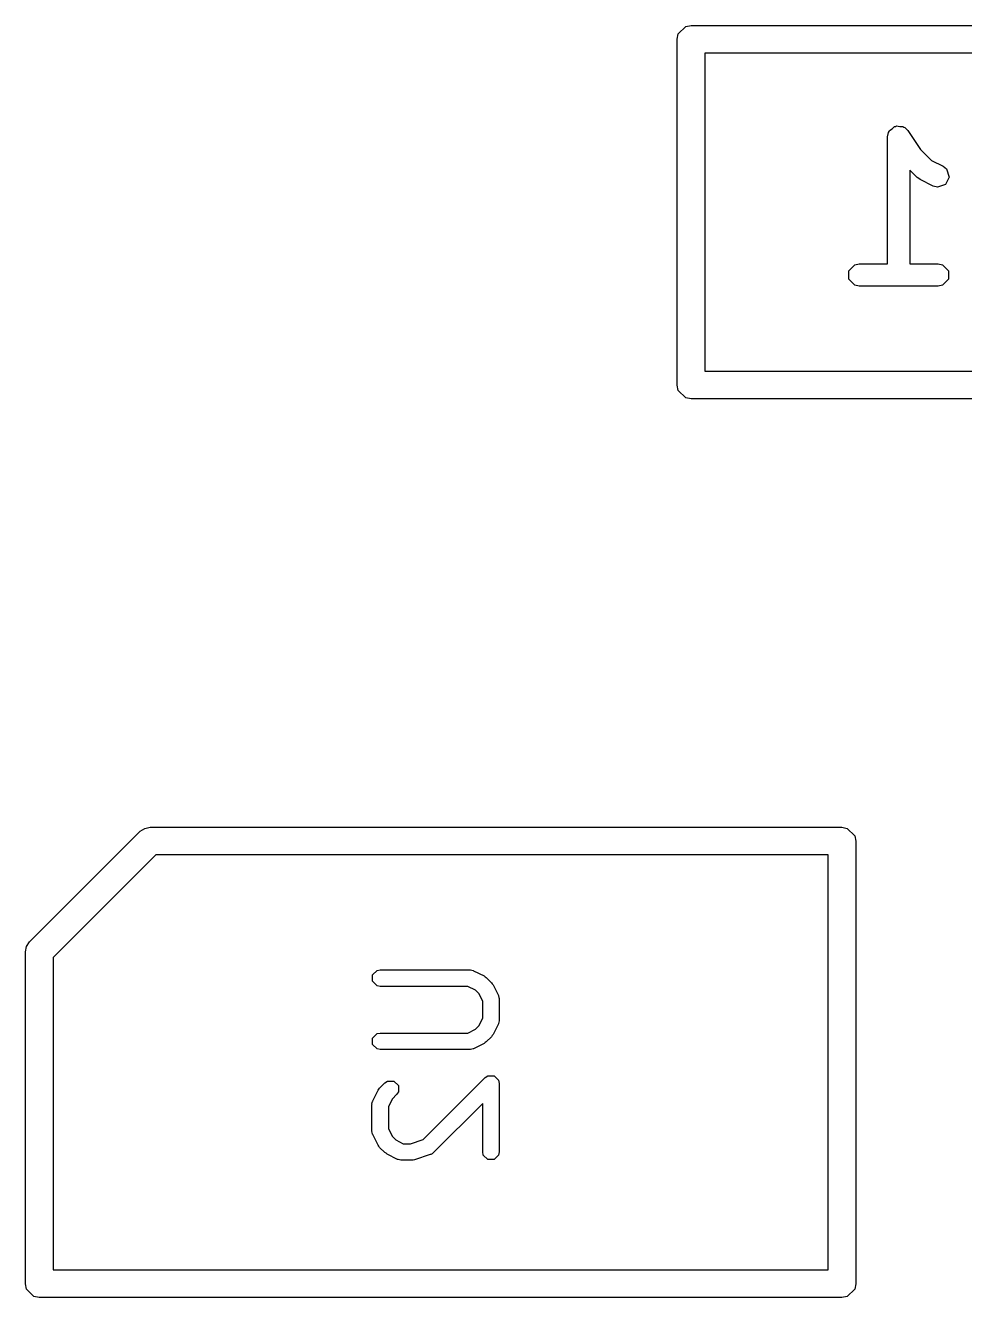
# Model space of a CAD drawing. Header units: inches. Extents: x -1.72 to 1.71, y -2.13 to 2.13.
# Drawn here: x -1.1537 to -1.0201, y 1.6212 to 1.8023 of the extents above; entities that cross this region are included whole.
import ezdxf

# ---------------------------------------------------------------- set-up
doc = ezdxf.new("R2010")
doc.units = ezdxf.units.IN
doc.header["$MEASUREMENT"] = 0
doc.layers.add('BLACK', color=250, linetype='CONTINUOUS')

msp = doc.modelspace()

# ---------------------------------------------------------------- linework, layer by layer
at = {"layer": 'BLACK', "linetype": 'CONTINUOUS'}
for p, q in [((-1.06083, 1.80107), (-1.05977, 1.80213)), ((-1.05977, 1.80213), (-1.05902, 1.80228)), ((-1.05902, 1.80228), (-0.98028, 1.80228)), ((-1.06098, 1.80031), (-1.06083, 1.80107)), ((-1.06098, 1.7511), (-1.06098, 1.80031)), ((-1.05705, 1.79835), (-1.05705, 1.75307)), ((-0.98224, 1.79835), (-1.05705, 1.79835)), ((-1.03106, 1.78645), (-1.03094, 1.78705)), ((-1.03094, 1.78705), (-1.03083, 1.78717)), ((-1.03083, 1.78717), (-1.0308, 1.78733)), ((-1.0308, 1.78733), (-1.03042, 1.78758)), ((-1.03042, 1.78758), (-1.03009, 1.78791)), ((-1.03009, 1.78791), (-1.02993, 1.78791)), ((-1.02993, 1.78791), (-1.02979, 1.788)), ((-1.02979, 1.788), (-1.02934, 1.78791)), ((-1.02934, 1.78791), (-1.02889, 1.78791)), ((-1.02889, 1.78791), (-1.02877, 1.78779)), ((-1.02877, 1.78779), (-1.02861, 1.78776)), ((-1.02861, 1.78776), (-1.02818, 1.78732)), ((-1.02818, 1.78732), (-1.02639, 1.78464)), ((-1.03106, 1.76834), (-1.03106, 1.78645)), ((-1.02639, 1.78464), (-1.02481, 1.78306)), ((-1.02685, 1.78065), (-1.02791, 1.78171)), ((-1.02791, 1.78171), (-1.02791, 1.76834)), ((-1.02481, 1.78306), (-1.02316, 1.78224)), ((-1.02316, 1.78224), (-1.02267, 1.78186)), ((-1.02267, 1.78186), (-1.02229, 1.78071)), ((-1.02664, 1.78051), (-1.02685, 1.78065)), ((-1.02644, 1.78036), (-1.02664, 1.78051)), ((-1.02457, 1.77942), (-1.02644, 1.78036)), ((-1.02283, 1.77964), (-1.02398, 1.77926)), ((-1.02229, 1.78071), (-1.02283, 1.77964)), ((-1.02398, 1.77926), (-1.02457, 1.77942)), ((-1.03657, 1.76737), (-1.03572, 1.76822)), ((-1.03657, 1.76616), (-1.03657, 1.76737)), ((-1.03572, 1.76822), (-1.03511, 1.76834)), ((-1.03511, 1.76834), (-1.03106, 1.76834)), ((-1.02791, 1.76834), (-1.02386, 1.76834)), ((-1.02386, 1.76834), (-1.02326, 1.76822)), ((-1.02326, 1.76822), (-1.02241, 1.76737)), ((-1.02241, 1.76737), (-1.02241, 1.76616)), ((-1.03572, 1.76531), (-1.03657, 1.76616)), ((-1.03511, 1.76519), (-1.03572, 1.76531)), ((-1.02386, 1.76519), (-1.03511, 1.76519)), ((-1.02326, 1.76531), (-1.02386, 1.76519)), ((-1.02241, 1.76616), (-1.02326, 1.76531)), ((-1.05705, 1.75307), (-1.00405, 1.75307)), ((-1.06083, 1.75035), (-1.06098, 1.7511)), ((-1.05977, 1.74928), (-1.06083, 1.75035)), ((-1.05902, 1.74913), (-1.05977, 1.74928)), ((-0.98028, 1.74913), (-1.05902, 1.74913)), ((-1.15312, 1.67185), (-1.13738, 1.6876)), ((-1.13738, 1.6876), (-1.13674, 1.68802)), ((-1.13674, 1.68802), (-1.13598, 1.68817)), ((-1.13674, 1.68802), (-1.13674, 1.68802)), ((-1.13598, 1.68817), (-1.03756, 1.68817)), ((-1.03756, 1.68817), (-1.03681, 1.68802)), ((-1.03681, 1.68802), (-1.03574, 1.68696)), ((-1.03574, 1.68696), (-1.03559, 1.6862)), ((-1.03559, 1.6862), (-1.03559, 1.62321)), ((-1.13517, 1.68424), (-1.14976, 1.66964)), ((-1.03953, 1.68424), (-1.13517, 1.68424)), ((-1.03953, 1.62518), (-1.03953, 1.68424)), ((-1.1537, 1.67046), (-1.15355, 1.67121)), ((-1.15355, 1.67121), (-1.15312, 1.67185)), ((-1.1537, 1.62321), (-1.1537, 1.67046)), ((-1.14976, 1.66964), (-1.14976, 1.62518)), ((-1.10432, 1.66716), (-1.10368, 1.6678)), ((-1.10368, 1.6678), (-1.10323, 1.66789)), ((-1.10323, 1.66789), (-1.09048, 1.66789)), ((-1.09048, 1.66789), (-1.09042, 1.66788)), ((-1.09042, 1.66788), (-1.0904, 1.66789)), ((-1.0904, 1.66789), (-1.09022, 1.66784)), ((-1.09022, 1.66784), (-1.09003, 1.6678)), ((-1.09003, 1.6678), (-1.09001, 1.66778)), ((-1.09001, 1.66778), (-1.08995, 1.66776)), ((-1.08995, 1.66776), (-1.08845, 1.66701)), ((-1.10432, 1.66626), (-1.10432, 1.66716)), ((-1.10368, 1.66562), (-1.10432, 1.66626)), ((-1.10323, 1.66553), (-1.10368, 1.66562)), ((-1.08845, 1.66701), (-1.08831, 1.6669)), ((-1.08831, 1.6669), (-1.08815, 1.66679)), ((-1.08815, 1.66679), (-1.0874, 1.66604)), ((-1.0874, 1.66604), (-1.08729, 1.66589)), ((-1.08729, 1.66589), (-1.08718, 1.66574)), ((-1.08718, 1.66574), (-1.08643, 1.66424)), ((-1.09076, 1.66553), (-1.10323, 1.66553)), ((-1.08968, 1.66499), (-1.09076, 1.66553)), ((-1.0892, 1.66451), (-1.08968, 1.66499)), ((-1.08866, 1.66343), (-1.0892, 1.66451)), ((-1.08643, 1.66424), (-1.08641, 1.66418)), ((-1.08641, 1.66418), (-1.08639, 1.66416)), ((-1.08639, 1.66416), (-1.08636, 1.66397)), ((-1.08636, 1.66397), (-1.08631, 1.66379)), ((-1.08631, 1.66379), (-1.08631, 1.66377)), ((-1.08631, 1.66377), (-1.0863, 1.66371)), ((-1.08866, 1.66099), (-1.08866, 1.66343)), ((-1.0863, 1.66371), (-1.0863, 1.66071)), ((-1.0892, 1.65991), (-1.08866, 1.66099)), ((-1.08643, 1.66018), (-1.08718, 1.65868)), ((-1.08641, 1.66024), (-1.08643, 1.66018)), ((-1.08639, 1.66026), (-1.08641, 1.66024)), ((-1.08636, 1.66044), (-1.08639, 1.66026)), ((-1.08631, 1.66062), (-1.08636, 1.66044)), ((-1.0863, 1.66071), (-1.08631, 1.66065)), ((-1.08631, 1.66065), (-1.08631, 1.66062)), ((-1.10432, 1.65816), (-1.10368, 1.6588)), ((-1.10368, 1.6588), (-1.10323, 1.65889)), ((-1.10323, 1.65889), (-1.09076, 1.65889)), ((-1.09076, 1.65889), (-1.08968, 1.65943)), ((-1.08968, 1.65943), (-1.0892, 1.65991)), ((-1.0874, 1.65837), (-1.08815, 1.65762)), ((-1.08729, 1.65853), (-1.0874, 1.65837)), ((-1.08718, 1.65868), (-1.08729, 1.65853)), ((-1.10432, 1.65726), (-1.10432, 1.65816)), ((-1.10368, 1.65662), (-1.10432, 1.65726)), ((-1.10323, 1.65653), (-1.10368, 1.65662)), ((-1.09048, 1.65653), (-1.10323, 1.65653)), ((-1.09042, 1.65654), (-1.09048, 1.65653)), ((-1.0904, 1.65653), (-1.09042, 1.65654)), ((-1.09022, 1.65658), (-1.0904, 1.65653)), ((-1.09003, 1.65662), (-1.09022, 1.65658)), ((-1.09001, 1.65664), (-1.09003, 1.65662)), ((-1.08995, 1.65665), (-1.09001, 1.65664)), ((-1.08845, 1.6574), (-1.08995, 1.65665)), ((-1.08831, 1.65752), (-1.08845, 1.6574)), ((-1.08815, 1.65762), (-1.08831, 1.65752)), ((-1.10332, 1.65104), (-1.10257, 1.65179)), ((-1.10257, 1.65179), (-1.10218, 1.65205)), ((-1.10218, 1.65205), (-1.10128, 1.65205)), ((-1.10128, 1.65205), (-1.10064, 1.65141)), ((-1.10064, 1.65141), (-1.10064, 1.65051)), ((-1.09712, 1.64374), (-1.08832, 1.65254)), ((-1.08832, 1.65254), (-1.08794, 1.6528)), ((-1.08794, 1.6528), (-1.08794, 1.6528)), ((-1.08794, 1.6528), (-1.08794, 1.6528)), ((-1.08794, 1.6528), (-1.08703, 1.6528)), ((-1.08703, 1.6528), (-1.08639, 1.65216)), ((-1.08703, 1.6528), (-1.08703, 1.6528)), ((-1.08639, 1.65216), (-1.0863, 1.65171)), ((-1.0863, 1.65171), (-1.0863, 1.64196)), ((-1.10429, 1.64924), (-1.10354, 1.65074)), ((-1.10354, 1.65074), (-1.10342, 1.65089)), ((-1.10342, 1.65089), (-1.10332, 1.65104)), ((-1.10151, 1.64951), (-1.10205, 1.64843)), ((-1.1009, 1.65012), (-1.10151, 1.64951)), ((-1.10064, 1.65051), (-1.1009, 1.65012)), ((-1.10441, 1.64879), (-1.10436, 1.64898)), ((-1.1044, 1.64877), (-1.10441, 1.64879)), ((-1.10441, 1.64871), (-1.1044, 1.64877)), ((-1.10441, 1.64496), (-1.10441, 1.64871)), ((-1.10436, 1.64898), (-1.10432, 1.64916)), ((-1.10432, 1.64916), (-1.1043, 1.64918)), ((-1.1043, 1.64918), (-1.10429, 1.64924)), ((-1.10205, 1.64843), (-1.10205, 1.64524)), ((-1.08866, 1.64886), (-1.09565, 1.64187)), ((-1.08866, 1.64196), (-1.08866, 1.64886)), ((-1.1044, 1.6449), (-1.10441, 1.64496)), ((-1.10441, 1.64488), (-1.1044, 1.6449)), ((-1.10436, 1.64469), (-1.10441, 1.64488)), ((-1.10432, 1.64451), (-1.10436, 1.64469)), ((-1.1043, 1.64449), (-1.10432, 1.64451)), ((-1.10429, 1.64443), (-1.1043, 1.64449)), ((-1.10354, 1.64293), (-1.10429, 1.64443)), ((-1.10205, 1.64524), (-1.10151, 1.64416)), ((-1.10151, 1.64416), (-1.10103, 1.64368)), ((-1.10342, 1.64278), (-1.10354, 1.64293)), ((-1.10332, 1.64262), (-1.10342, 1.64278)), ((-1.10257, 1.64187), (-1.10332, 1.64262)), ((-1.10103, 1.64368), (-1.09995, 1.64314)), ((-1.09995, 1.64314), (-1.09892, 1.64314)), ((-1.09892, 1.64314), (-1.09712, 1.64374)), ((-1.10241, 1.64177), (-1.10257, 1.64187)), ((-1.10226, 1.64165), (-1.10241, 1.64177)), ((-1.10076, 1.6409), (-1.10226, 1.64165)), ((-1.1007, 1.64089), (-1.10076, 1.6409)), ((-1.10068, 1.64087), (-1.1007, 1.64089)), ((-1.1005, 1.64083), (-1.10068, 1.64087)), ((-1.10032, 1.64078), (-1.1005, 1.64083)), ((-1.10029, 1.64079), (-1.10032, 1.64078)), ((-1.10023, 1.64078), (-1.10029, 1.64079)), ((-1.09873, 1.64078), (-1.10023, 1.64078)), ((-1.09855, 1.64082), (-1.09873, 1.64078)), ((-1.09836, 1.64084), (-1.09855, 1.64082)), ((-1.09611, 1.64159), (-1.09836, 1.64084)), ((-1.09606, 1.64162), (-1.09611, 1.64159)), ((-1.09603, 1.64162), (-1.09606, 1.64162)), ((-1.09587, 1.64172), (-1.09603, 1.64162)), ((-1.09571, 1.64182), (-1.09587, 1.64172)), ((-1.0957, 1.64184), (-1.09571, 1.64182)), ((-1.09565, 1.64187), (-1.0957, 1.64184)), ((-1.08857, 1.64151), (-1.08866, 1.64196)), ((-1.08794, 1.64087), (-1.08857, 1.64151)), ((-1.08703, 1.64087), (-1.08794, 1.64087)), ((-1.08639, 1.64151), (-1.08703, 1.64087)), ((-1.0863, 1.64196), (-1.08639, 1.64151)), ((-1.14976, 1.62518), (-1.03953, 1.62518)), ((-1.15355, 1.62246), (-1.1537, 1.62321)), ((-1.15249, 1.62139), (-1.15355, 1.62246)), ((-1.03574, 1.62246), (-1.03681, 1.62139)), ((-1.03559, 1.62321), (-1.03574, 1.62246)), ((-1.15173, 1.62124), (-1.15249, 1.62139)), ((-1.03756, 1.62124), (-1.15173, 1.62124)), ((-1.03681, 1.62139), (-1.03756, 1.62124))]:
    msp.add_line(p, q, dxfattribs=at)

doc.saveas('drawing.dxf')
